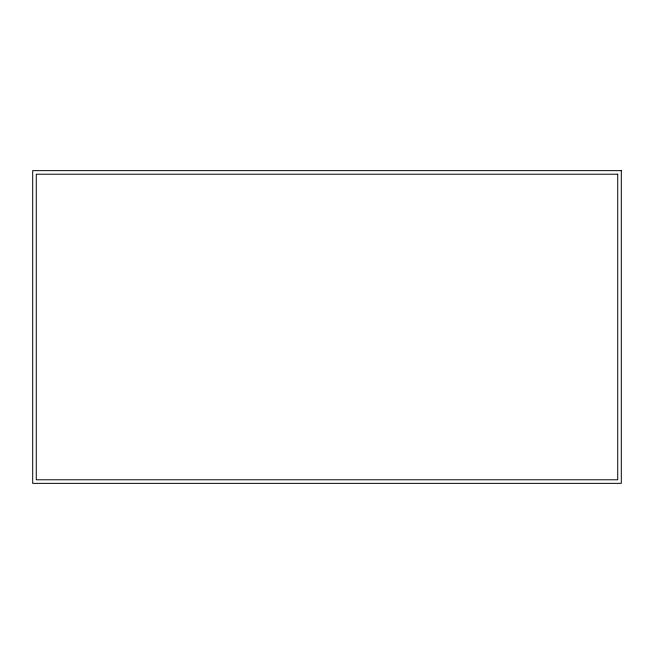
<?xml version="1.0" encoding="UTF-8"?>
<svg xmlns="http://www.w3.org/2000/svg" width="654" height="654" viewBox="0 0 654 654"><rect width="100%" height="100%" fill="white"/><g stroke="black" fill="none" stroke-linecap="round" stroke-linejoin="round"><path stroke-width="0.98" d="M621.3 170.645L32.7 170.645L32.7 483.355L621.3 483.355L621.3 170.645M617.728 174.217L36.272 174.217L36.272 479.783L617.728 479.783L617.728 174.217"/></g></svg>
